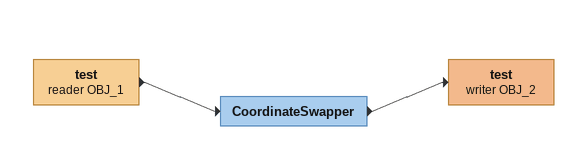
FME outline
test (reader OBJ_1)
    -> CoordinateSwapper
CoordinateSwapper
    -> test (writer OBJ_2)
test (writer OBJ_2)
